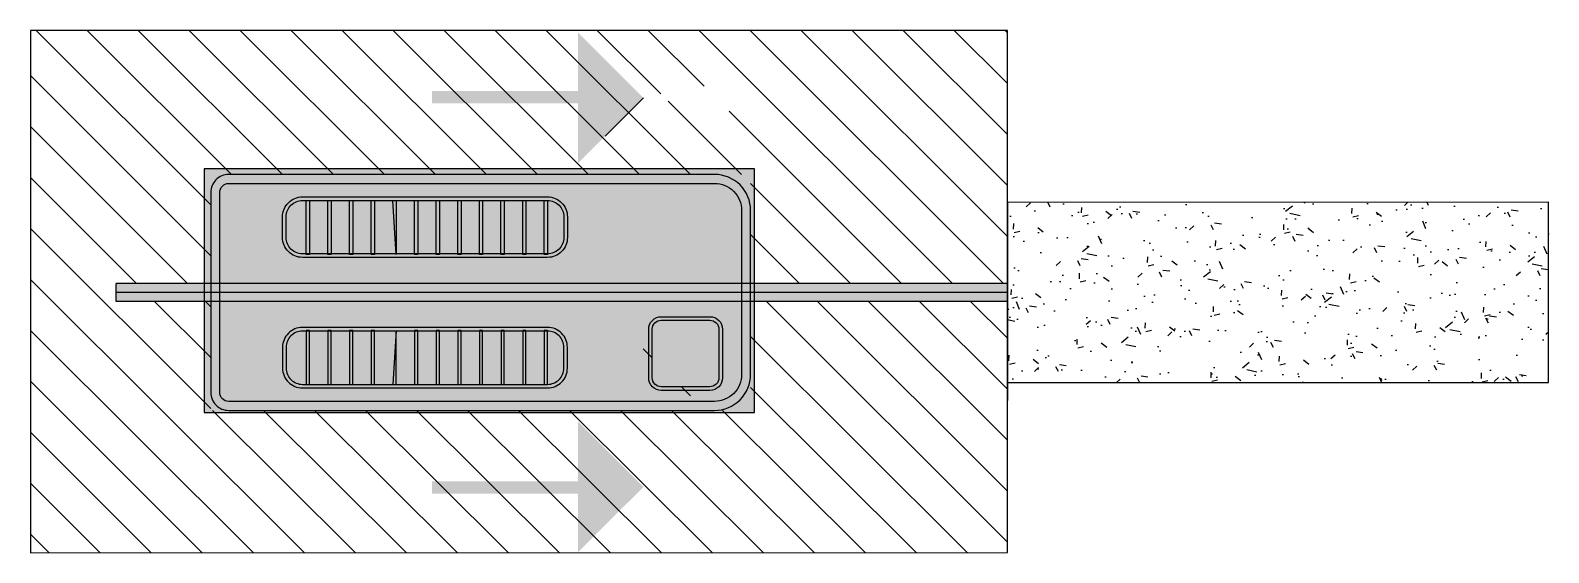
# Model space of a CAD drawing. Header units: millimetres. Extents: x 0 to 8.42, y 0 to 2.9.
import ezdxf

# ---------------------------------------------------------------- set-up
doc = ezdxf.new("R2010")
doc.units = ezdxf.units.MM
doc.layers.add('Kader', color=7, linetype='Continuous')

# ---------------------------------------------------------------- blocks, each defined once
blk = doc.blocks.new('DW_JT2020')
at = {"layer": 'Kader'}
h = blk.add_hatch(dxfattribs=at)
h.set_pattern_fill('AR-CONC', color=252, scale=0.002, angle=32)
h.set_pattern_definition([(82, (-202555.69108, -600605.51144), (0.32589558034, 0.1660521092), [0.0381, -0.4191]), (27, (-202555.69108, -600605.51144), (-0.2622656386, 0.28669845182), [0.03048, -0.33528116834]), (132.4514447, (-202555.66392, -600605.4976), (0.06362994919, 0.45275054731), [0.0323800176, -0.3561804892]), (78.1842, (-202555.7449, -600605.4253), (0.50433420804, 0.21599217947), [0.05715, -0.62865]), (128.63555761, (-202555.7029, -600605.4073), (0.140428508, 0.6712685559), [0.0485700463, -0.5342712163]), (23.18415117, (-202555.7449, -600605.4253), (0.14042850804, 0.6712685559), [0.04571993414, -0.50291946384]), (53, (-202555.68838, -600605.4199), (0.36553718889, -0.01276483991), [0.0381, -0.4191]), (358, (-202555.68838, -600605.4199), (-0.09038731802, 0.3779006788), [0.03048, -0.33528]), (103.451445, (-202555.6579, -600605.42096), (0.2751498693, 0.36513584013), [0.0323800176, -0.3561798752]), (69.5, (-202555.69108, -600605.51144), (-0.08437611976, 0.146686900198), [0, -0.331216, 0, -0.34036, 0, -0.33655]), (39.5, (-202555.69108, -600605.51144), (0.00715734216, 0.24073394428), [0, -0.194056, 0, -0.323596, 0, -0.12827]), (359.5, (-202555.78715, -600605.57147), (0.23604623578, 0.133987635983), [0, -0.127, 0, -0.39624, 0, -0.52578]), (349.5, (-202555.83023, -600605.5984), (0.22429336568, 0.20011878825), [0, -0.1651, 0, -0.263144, 0, -0.37338])])
h.paths.add_polyline_path([(0.5, 3), (-0.5, 3), (-0.5, 0), (0.5, 0)])
h = blk.add_hatch(dxfattribs=at)
h.set_pattern_fill('ACO-BETON_GEWAPEND-SODMM', color=104, scale=0.1, pattern_type=2)
h.set_pattern_definition([(45, (-202555.69108, -600605.51144), (-0.14142135624, 0.14142135624), [])])
h.paths.add_polyline_path([(-1.455, -5.4186), (1.445, -5.4186), (1.445, 0), (0.05, 0), (0.05, -1.4247), (0.655, -1.4247), (0.655, -4.4186), (0.05, -4.4186), (0.05, -4.9431), (-0.05, -4.9431), (-0.05, -4.4186), (-0.655, -4.4186), (-0.655, -1.4247), (-0.05, -1.4247), (-0.05, 0), (-1.455, 0)])
h.paths.add_polyline_path([(-1.0622, -2.1569), (-1.0622, -1.6829), (-0.8679, -1.6829), (-1.0801, -1.4708), (-1.2922, -1.6829), (-1.1022, -1.6829), (-1.1022, -2.1569)], flags=16)
h = blk.add_hatch(color=250, dxfattribs=at)
h.dxf.hatch_style = 1
h.paths.add_polyline_path([(0, 0), (-0.05, 0), (-0.05, -4.9431), (0, -4.9431)])
h.paths.add_polyline_path([(0, -4.9431), (0.05, -4.9431), (0.05, 0), (0, 0)])
at = {"layer": 'Kader', "true_color": 0xffffff}
h = blk.add_hatch(color=7, dxfattribs=at)
h.dxf.hatch_style = 1
h.paths.add_polyline_path([(0.6665, -1.4042), (-0.6855, -1.4042), (-0.6855, -4.4548), (0.6665, -4.4548)])
at = {"layer": 'Kader', "true_color": 0x991b1e}
h = blk.add_hatch(color=244, dxfattribs=at)
h.dxf.hatch_style = 1
h.paths.add_polyline_path([(-0.05, -1.4247), (-0.455, -1.4247, 0.414214), (-0.655, -1.6247), (-0.655, -4.3186, 0.414214), (-0.555, -4.4186), (-0.05, -4.4186), (-0.05, -4.3686), (-0.555, -4.3686, -0.414214), (-0.605, -4.3186), (-0.605, -1.6247, -0.414214), (-0.455, -1.4747), (-0.05, -1.4747)])
h.paths.add_polyline_path([(0.455, -1.4247), (0.05, -1.4247), (0.05, -1.4747), (0.455, -1.4747, -0.414214), (0.605, -1.6247), (0.605, -4.3186, -0.414214), (0.555, -4.3686), (0.05, -4.3686), (0.05, -4.4186), (0.555, -4.4186, 0.414214), (0.655, -4.3186), (0.655, -1.6247, 0.414214)])
at = {"layer": 'Kader', "true_color": 0x000000}
h = blk.add_hatch(dxfattribs=at)
h.set_pattern_fill('ANSI36', color=18)
h.set_pattern_definition([(45, (-202555.691, -600605.5114), (1.683798023, 6.173926083), [7.9375, -1.5875, 0, -1.5875])])
h.paths.add_polyline_path([(0.5741, -1.9201), (0.5741, -1.6508, 0.414214), (0.4741, -1.5508), (0.2048, -1.5508, 0.414214), (0.1048, -1.6508), (0.1048, -1.9201, 0.414214), (0.2048, -2.0201), (0.4741, -2.0201, 0.414214)])
h.paths.add_polyline_path([(0.2048, -1.9701, -0.414214), (0.1548, -1.9201), (0.1548, -1.6508, -0.414214), (0.2048, -1.6008), (0.4741, -1.6008, -0.414214), (0.5241, -1.6508), (0.5241, -1.9201, -0.414214), (0.4741, -1.9701)], flags=16)
h = blk.add_hatch(color=18, dxfattribs=at)
h.dxf.hatch_style = 1
h.paths.add_polyline_path([(0.5441, -1.6508, 0.414214), (0.4741, -1.5808), (0.2048, -1.5808, 0.414214), (0.1348, -1.6508), (0.1348, -1.9201, 0.414214), (0.2048, -1.9901), (0.4741, -1.9901, 0.414214), (0.5441, -1.9201)])
h.paths.add_polyline_path([(0.1548, -1.6508, -0.414214), (0.2048, -1.6008), (0.4741, -1.6008, -0.414214), (0.5241, -1.6508), (0.5241, -1.9201, -0.414214), (0.4741, -1.9701), (0.2048, -1.9701, -0.414214), (0.1548, -1.9201)], flags=16)
at = {"layer": 'Kader'}
h = blk.add_hatch(color=1, dxfattribs=at)
h.dxf.hatch_style = 1
h.paths.add_polyline_path([(-1.0496, -2.3816), (-0.7178, -2.3816), (-1.0801, -2.0193), (-1.4423, -2.3816), (-1.1179, -2.3816), (-1.1179, -3.1909), (-1.0496, -3.1909)])
h = blk.add_hatch(color=1, dxfattribs=at)
h.dxf.hatch_style = 1
h.paths.add_polyline_path([(1.0496, -2.3816), (0.7178, -2.3816), (1.0801, -2.0193), (1.4423, -2.3816), (1.1179, -2.3816), (1.1179, -3.1909), (1.0496, -3.1909)])
at = {"layer": 'Kader', "true_color": 0x000000}
h = blk.add_hatch(color=18, dxfattribs=at)
h.dxf.hatch_style = 1
h.paths.add_polyline_path([(-0.3045, -2.4407), (-0.4204, -2.4407, 0.414214), (-0.5305, -2.5508), (-0.5305, -3.9102, 0.414214), (-0.4204, -4.0203), (-0.3045, -4.0203, 0.414214), (-0.1945, -3.9102), (-0.1945, -2.5508, 0.414214)])
h.paths.add_polyline_path([(-0.2145, -2.5508), (-0.2145, -3.9102, -0.414214), (-0.3045, -4.0003), (-0.4204, -4.0003, -0.414214), (-0.5105, -3.9102), (-0.5105, -2.5508, -0.414214), (-0.4204, -2.4607), (-0.3045, -2.4607, -0.414214)], flags=16)
h = blk.add_hatch(color=18, dxfattribs=at)
h.dxf.hatch_style = 1
h.paths.add_polyline_path([(0.3045, -2.4407), (0.4204, -2.4407, -0.414214), (0.5305, -2.5508), (0.5305, -3.9102, -0.414214), (0.4204, -4.0203), (0.3045, -4.0203, -0.414214), (0.1945, -3.9102), (0.1945, -2.5508, -0.414214)])
h.paths.add_polyline_path([(0.2145, -2.5508), (0.2145, -3.9102, 0.414214), (0.3045, -4.0003), (0.4204, -4.0003, 0.414214), (0.5105, -3.9102), (0.5105, -2.5508, 0.414214), (0.4204, -2.4607), (0.3045, -2.4607, 0.414214)], flags=16)
h = blk.add_hatch(color=18, dxfattribs=at)
h.dxf.hatch_style = 1
h.paths.add_polyline_path([(-0.2145, -2.5508), (-0.5105, -2.5508), (-0.5105, -2.569), (-0.2145, -2.569)])
h = blk.add_hatch(color=18, dxfattribs=at)
h.dxf.hatch_style = 1
h.paths.add_polyline_path([(0.2145, -2.5508), (0.5105, -2.5508), (0.5105, -2.569), (0.2145, -2.569)])
h = blk.add_hatch(color=18, dxfattribs=at)
h.dxf.hatch_style = 1
h.paths.add_polyline_path([(-0.2145, -2.6705), (-0.5105, -2.6705), (-0.5105, -2.6887), (-0.2145, -2.6887)])
h = blk.add_hatch(color=18, dxfattribs=at)
h.dxf.hatch_style = 1
h.paths.add_polyline_path([(0.2145, -2.6705), (0.5105, -2.6705), (0.5105, -2.6887), (0.2145, -2.6887)])
h = blk.add_hatch(color=18, dxfattribs=at)
h.dxf.hatch_style = 1
h.paths.add_polyline_path([(-0.2145, -2.7908), (-0.5105, -2.7908), (-0.5105, -2.809), (-0.2145, -2.809)])
h = blk.add_hatch(color=18, dxfattribs=at)
h.dxf.hatch_style = 1
h.paths.add_polyline_path([(0.2145, -2.7908), (0.5105, -2.7908), (0.5105, -2.809), (0.2145, -2.809)])
h = blk.add_hatch(color=18, dxfattribs=at)
h.dxf.hatch_style = 1
h.paths.add_polyline_path([(-0.2145, -2.9108), (-0.5105, -2.9108), (-0.5105, -2.929), (-0.2145, -2.929)])
h = blk.add_hatch(color=18, dxfattribs=at)
h.dxf.hatch_style = 1
h.paths.add_polyline_path([(-0.2145, -2.9108), (-0.5105, -2.9108), (-0.5105, -2.929), (-0.2145, -2.929)])
h = blk.add_hatch(color=18, dxfattribs=at)
h.dxf.hatch_style = 1
h.paths.add_polyline_path([(0.2145, -2.9108), (0.5105, -2.9108), (0.5105, -2.929), (0.2145, -2.929)])
h = blk.add_hatch(color=18, dxfattribs=at)
h.dxf.hatch_style = 1
h.paths.add_polyline_path([(0.2145, -2.9108), (0.5105, -2.9108), (0.5105, -2.929), (0.2145, -2.929)])
h = blk.add_hatch(color=18, dxfattribs=at)
h.dxf.hatch_style = 1
h.paths.add_polyline_path([(-0.2145, -3.0305), (-0.5105, -3.0305), (-0.5105, -3.0487), (-0.2145, -3.0487)])
h = blk.add_hatch(color=18, dxfattribs=at)
h.dxf.hatch_style = 1
h.paths.add_polyline_path([(0.2145, -3.0305), (0.5105, -3.0305), (0.5105, -3.0487), (0.2145, -3.0487)])
h = blk.add_hatch(color=18, dxfattribs=at)
h.dxf.hatch_style = 1
h.paths.add_polyline_path([(-0.2145, -3.1508), (-0.5105, -3.1508), (-0.5105, -3.169), (-0.2145, -3.169)])
h = blk.add_hatch(color=18, dxfattribs=at)
h.dxf.hatch_style = 1
h.paths.add_polyline_path([(0.2145, -3.1508), (0.5105, -3.1508), (0.5105, -3.169), (0.2145, -3.169)])
h = blk.add_hatch(color=18, dxfattribs=at)
h.dxf.hatch_style = 1
h.paths.add_polyline_path([(-0.2145, -3.2708), (-0.5105, -3.2708), (-0.5105, -3.289), (-0.2145, -3.289)])
h = blk.add_hatch(color=18, dxfattribs=at)
h.dxf.hatch_style = 1
h.paths.add_polyline_path([(-0.2145, -3.2708), (-0.5105, -3.2708), (-0.5105, -3.289), (-0.2145, -3.289)])
h = blk.add_hatch(color=18, dxfattribs=at)
h.dxf.hatch_style = 1
h.paths.add_polyline_path([(0.2145, -3.2708), (0.5105, -3.2708), (0.5105, -3.289), (0.2145, -3.289)])
h = blk.add_hatch(color=18, dxfattribs=at)
h.dxf.hatch_style = 1
h.paths.add_polyline_path([(0.2145, -3.2708), (0.5105, -3.2708), (0.5105, -3.289), (0.2145, -3.289)])
h = blk.add_hatch(color=18, dxfattribs=at)
h.dxf.hatch_style = 1
h.paths.add_polyline_path([(-0.2145, -3.3905), (-0.5105, -3.3905), (-0.5105, -3.4087), (-0.2145, -3.4087)])
h = blk.add_hatch(color=18, dxfattribs=at)
h.dxf.hatch_style = 1
h.paths.add_polyline_path([(0.2145, -3.3905), (0.5105, -3.3905), (0.5105, -3.4087), (0.2145, -3.4087)])
h = blk.add_hatch(color=18, dxfattribs=at)
h.dxf.hatch_style = 1
h.paths.add_polyline_path([(-0.2145, -3.5108), (-0.5105, -3.5108), (-0.5105, -3.529), (-0.2145, -3.529)])
h = blk.add_hatch(color=18, dxfattribs=at)
h.dxf.hatch_style = 1
h.paths.add_polyline_path([(-0.2145, -3.5108), (-0.5105, -3.5108), (-0.5105, -3.529), (-0.2145, -3.529)])
h = blk.add_hatch(color=18, dxfattribs=at)
h.dxf.hatch_style = 1
h.paths.add_polyline_path([(0.2145, -3.5108), (0.5105, -3.5108), (0.5105, -3.529), (0.2145, -3.529)])
h = blk.add_hatch(color=18, dxfattribs=at)
h.dxf.hatch_style = 1
h.paths.add_polyline_path([(0.2145, -3.5108), (0.5105, -3.5108), (0.5105, -3.529), (0.2145, -3.529)])
h = blk.add_hatch(color=18, dxfattribs=at)
h.dxf.hatch_style = 1
h.paths.add_polyline_path([(-0.2145, -3.6305), (-0.5105, -3.6305), (-0.5105, -3.6487), (-0.2145, -3.6487)])
h = blk.add_hatch(color=18, dxfattribs=at)
h.dxf.hatch_style = 1
h.paths.add_polyline_path([(-0.2145, -3.6308), (-0.5105, -3.6308), (-0.5105, -3.649), (-0.2145, -3.649)])
h = blk.add_hatch(color=18, dxfattribs=at)
h.dxf.hatch_style = 1
h.paths.add_polyline_path([(0.2145, -3.6305), (0.5105, -3.6305), (0.5105, -3.6487), (0.2145, -3.6487)])
h = blk.add_hatch(color=18, dxfattribs=at)
h.dxf.hatch_style = 1
h.paths.add_polyline_path([(0.2145, -3.6308), (0.5105, -3.6308), (0.5105, -3.649), (0.2145, -3.649)])
h = blk.add_hatch(color=18, dxfattribs=at)
h.dxf.hatch_style = 1
h.paths.add_polyline_path([(-0.2145, -3.7508), (-0.5105, -3.7508), (-0.5105, -3.769), (-0.2145, -3.769)])
h = blk.add_hatch(color=18, dxfattribs=at)
h.dxf.hatch_style = 1
h.paths.add_polyline_path([(0.2145, -3.7508), (0.5105, -3.7508), (0.5105, -3.769), (0.2145, -3.769)])
h = blk.add_hatch(color=18, dxfattribs=at)
h.dxf.hatch_style = 1
h.paths.add_polyline_path([(-0.2145, -3.8708), (-0.5105, -3.8708), (-0.5105, -3.889), (-0.2145, -3.889)])
h = blk.add_hatch(color=18, dxfattribs=at)
h.dxf.hatch_style = 1
h.paths.add_polyline_path([(0.2145, -3.8708), (0.5105, -3.8708), (0.5105, -3.889), (0.2145, -3.889)])
at = {"layer": 'Kader'}
for p, q in [((0, 0), (-0.6, 0)), ((-0.05, 0), (-0.05, -4.9431)), ((-0.05, 0), (0.05, 0)), ((0, 0), (0, -4.9431)), ((0, 0), (0.6, 0)), ((0, 0), (0.5, 0)), ((0.05, 0), (0.05, -4.9431)), ((0.05, -4.9431), (-0.05, -4.9431))]:
    blk.add_line(p, q, dxfattribs=at)
at = {"layer": 'Kader', "color": 1}
blk.add_line((-0.8679, -2.2314), (-1.0801, -2.0193), dxfattribs=at)
at = {"layer": 'Kader', "color": 252}
blk.add_lwpolyline([(-0.5, 0), (0.5, 0), (0.5, 3), (-0.5, 3)], close=True, dxfattribs=at)
at = {"layer": 'Kader', "color": 104}
blk.add_lwpolyline([(-1.455, -5.4186), (1.445, -5.4186), (1.445, 0), (-1.455, 0)], close=True, dxfattribs=at)
at = {"layer": 'Kader', "color": 7, "true_color": 0xffffff}
blk.add_lwpolyline([(0.6665, -1.4042), (-0.6855, -1.4042), (-0.6855, -4.4548), (0.6665, -4.4548)], close=True, dxfattribs=at)
at = {"layer": 'Kader'}
for points in [[(-0.555, -4.4186), (-0.05, -4.4186), (0.555, -4.4186, 0.414214), (0.655, -4.3186), (0.655, -1.6247, 0.414214), (0.455, -1.4247), (-0.455, -1.4247, 0.414214), (-0.655, -1.6247), (-0.655, -4.3186, 0.414214)], [(-0.455, -1.4747), (0.455, -1.4747, -0.414214), (0.605, -1.6247), (0.605, -4.3186, -0.414214), (0.555, -4.3686), (-0.555, -4.3686, -0.414214), (-0.605, -4.3186), (-0.605, -1.6247, -0.414214)], [(0.1348, -1.6508, -0.414214), (0.2048, -1.5808), (0.4741, -1.5808, -0.414214), (0.5441, -1.6508), (0.5441, -1.9201, -0.414214), (0.4741, -1.9901), (0.2048, -1.9901, -0.414214), (0.1348, -1.9201)], [(0.1548, -1.6508, -0.414214), (0.2048, -1.6008), (0.4741, -1.6008, -0.414214), (0.5241, -1.6508), (0.5241, -1.9201, -0.414214), (0.4741, -1.9701), (0.2048, -1.9701, -0.414214), (0.1548, -1.9201)], [(-0.5305, -2.5508, -0.414214), (-0.4204, -2.4407), (-0.3045, -2.4407, -0.414214), (-0.1945, -2.5508), (-0.1945, -3.9102, -0.414214), (-0.3045, -4.0203), (-0.4204, -4.0203, -0.414214), (-0.5305, -3.9102)], [(0.5305, -2.5508, 0.414214), (0.4204, -2.4407), (0.3045, -2.4407, 0.414214), (0.1945, -2.5508), (0.1945, -3.9102, 0.414214), (0.3045, -4.0203), (0.4204, -4.0203, 0.414214), (0.5305, -3.9102)], [(-0.5105, -2.5508, -0.414214), (-0.4204, -2.4607), (-0.3045, -2.4607, -0.414214), (-0.2145, -2.5508), (-0.2145, -3.9102, -0.414214), (-0.3045, -4.0003), (-0.4204, -4.0003, -0.414214), (-0.5105, -3.9102)], [(0.5105, -2.5508, 0.414214), (0.4204, -2.4607), (0.3045, -2.4607, 0.414214), (0.2145, -2.5508), (0.2145, -3.9102, 0.414214), (0.3045, -4.0003), (0.4204, -4.0003, 0.414214), (0.5105, -3.9102)]]:
    blk.add_lwpolyline(points, format="xyb", close=True, dxfattribs=at)
for points in [[(-0.5105, -2.5508), (-0.2113, -2.5508), (-0.2113, -2.569), (-0.5105, -2.569)], [(0.5105, -2.5508), (0.2113, -2.5508), (0.2113, -2.569), (0.5105, -2.569)], [(-0.5105, -2.6705), (-0.2113, -2.6705), (-0.2113, -2.6887), (-0.5105, -2.6887)], [(0.5105, -2.6705), (0.2113, -2.6705), (0.2113, -2.6887), (0.5105, -2.6887)], [(-0.5105, -2.7908), (-0.2113, -2.7908), (-0.2113, -2.809), (-0.5105, -2.809)], [(0.5105, -2.7908), (0.2113, -2.7908), (0.2113, -2.809), (0.5105, -2.809)], [(-0.5105, -2.9108), (-0.2113, -2.9108), (-0.2113, -2.929), (-0.5105, -2.929)], [(-0.5105, -2.9108), (-0.2113, -2.9108), (-0.2113, -2.929), (-0.5105, -2.929)], [(0.5105, -2.9108), (0.2113, -2.9108), (0.2113, -2.929), (0.5105, -2.929)], [(0.5105, -2.9108), (0.2113, -2.9108), (0.2113, -2.929), (0.5105, -2.929)], [(-0.5105, -3.0305), (-0.2113, -3.0305), (-0.2113, -3.0487), (-0.5105, -3.0487)], [(0.5105, -3.0305), (0.2113, -3.0305), (0.2113, -3.0487), (0.5105, -3.0487)], [(-0.5105, -3.1508), (-0.2113, -3.1508), (-0.2113, -3.169), (-0.5105, -3.169)], [(0.5105, -3.1508), (0.2113, -3.1508), (0.2113, -3.169), (0.5105, -3.169)], [(-0.5105, -3.2708), (-0.2113, -3.2708), (-0.2113, -3.289), (-0.5105, -3.289)], [(-0.5105, -3.2708), (-0.2113, -3.2708), (-0.2113, -3.289), (-0.5105, -3.289)], [(0.5105, -3.2708), (0.2113, -3.2708), (0.2113, -3.289), (0.5105, -3.289)], [(0.5105, -3.2708), (0.2113, -3.2708), (0.2113, -3.289), (0.5105, -3.289)], [(-0.5105, -3.3905), (-0.2113, -3.3905), (-0.5105, -3.4087)], [(0.5105, -3.3905), (0.2113, -3.3905), (0.5105, -3.4087)], [(-0.5105, -3.5108), (-0.2113, -3.5108), (-0.2113, -3.529), (-0.5105, -3.529)], [(-0.5105, -3.5108), (-0.2113, -3.5108), (-0.2113, -3.529), (-0.5105, -3.529)], [(0.5105, -3.5108), (0.2113, -3.5108), (0.2113, -3.529), (0.5105, -3.529)], [(0.5105, -3.5108), (0.2113, -3.5108), (0.2113, -3.529), (0.5105, -3.529)], [(-0.5105, -3.6305), (-0.2113, -3.6305), (-0.2113, -3.6487), (-0.5105, -3.6487)], [(-0.5105, -3.6308), (-0.2113, -3.6308), (-0.2113, -3.649), (-0.5105, -3.649)], [(0.5105, -3.6305), (0.2113, -3.6305), (0.2113, -3.6487), (0.5105, -3.6487)], [(0.5105, -3.6308), (0.2113, -3.6308), (0.2113, -3.649), (0.5105, -3.649)], [(-0.5105, -3.7508), (-0.2113, -3.7508), (-0.2113, -3.769), (-0.5105, -3.769)], [(0.5105, -3.7508), (0.2113, -3.7508), (0.2113, -3.769), (0.5105, -3.769)], [(-0.5105, -3.8708), (-0.2113, -3.8708), (-0.2113, -3.889), (-0.5105, -3.889)], [(0.5105, -3.8708), (0.2113, -3.8708), (0.2113, -3.889), (0.5105, -3.889)]]:
    blk.add_lwpolyline(points, close=True, dxfattribs=at)

msp = doc.modelspace()

# ---------------------------------------------------------------- block references
at = {"rotation": 270.0032132729753}
msp.add_blockref('DW_JT2020', (5.4185, 1.4453), dxfattribs=at)

doc.saveas('drawing.dxf')
